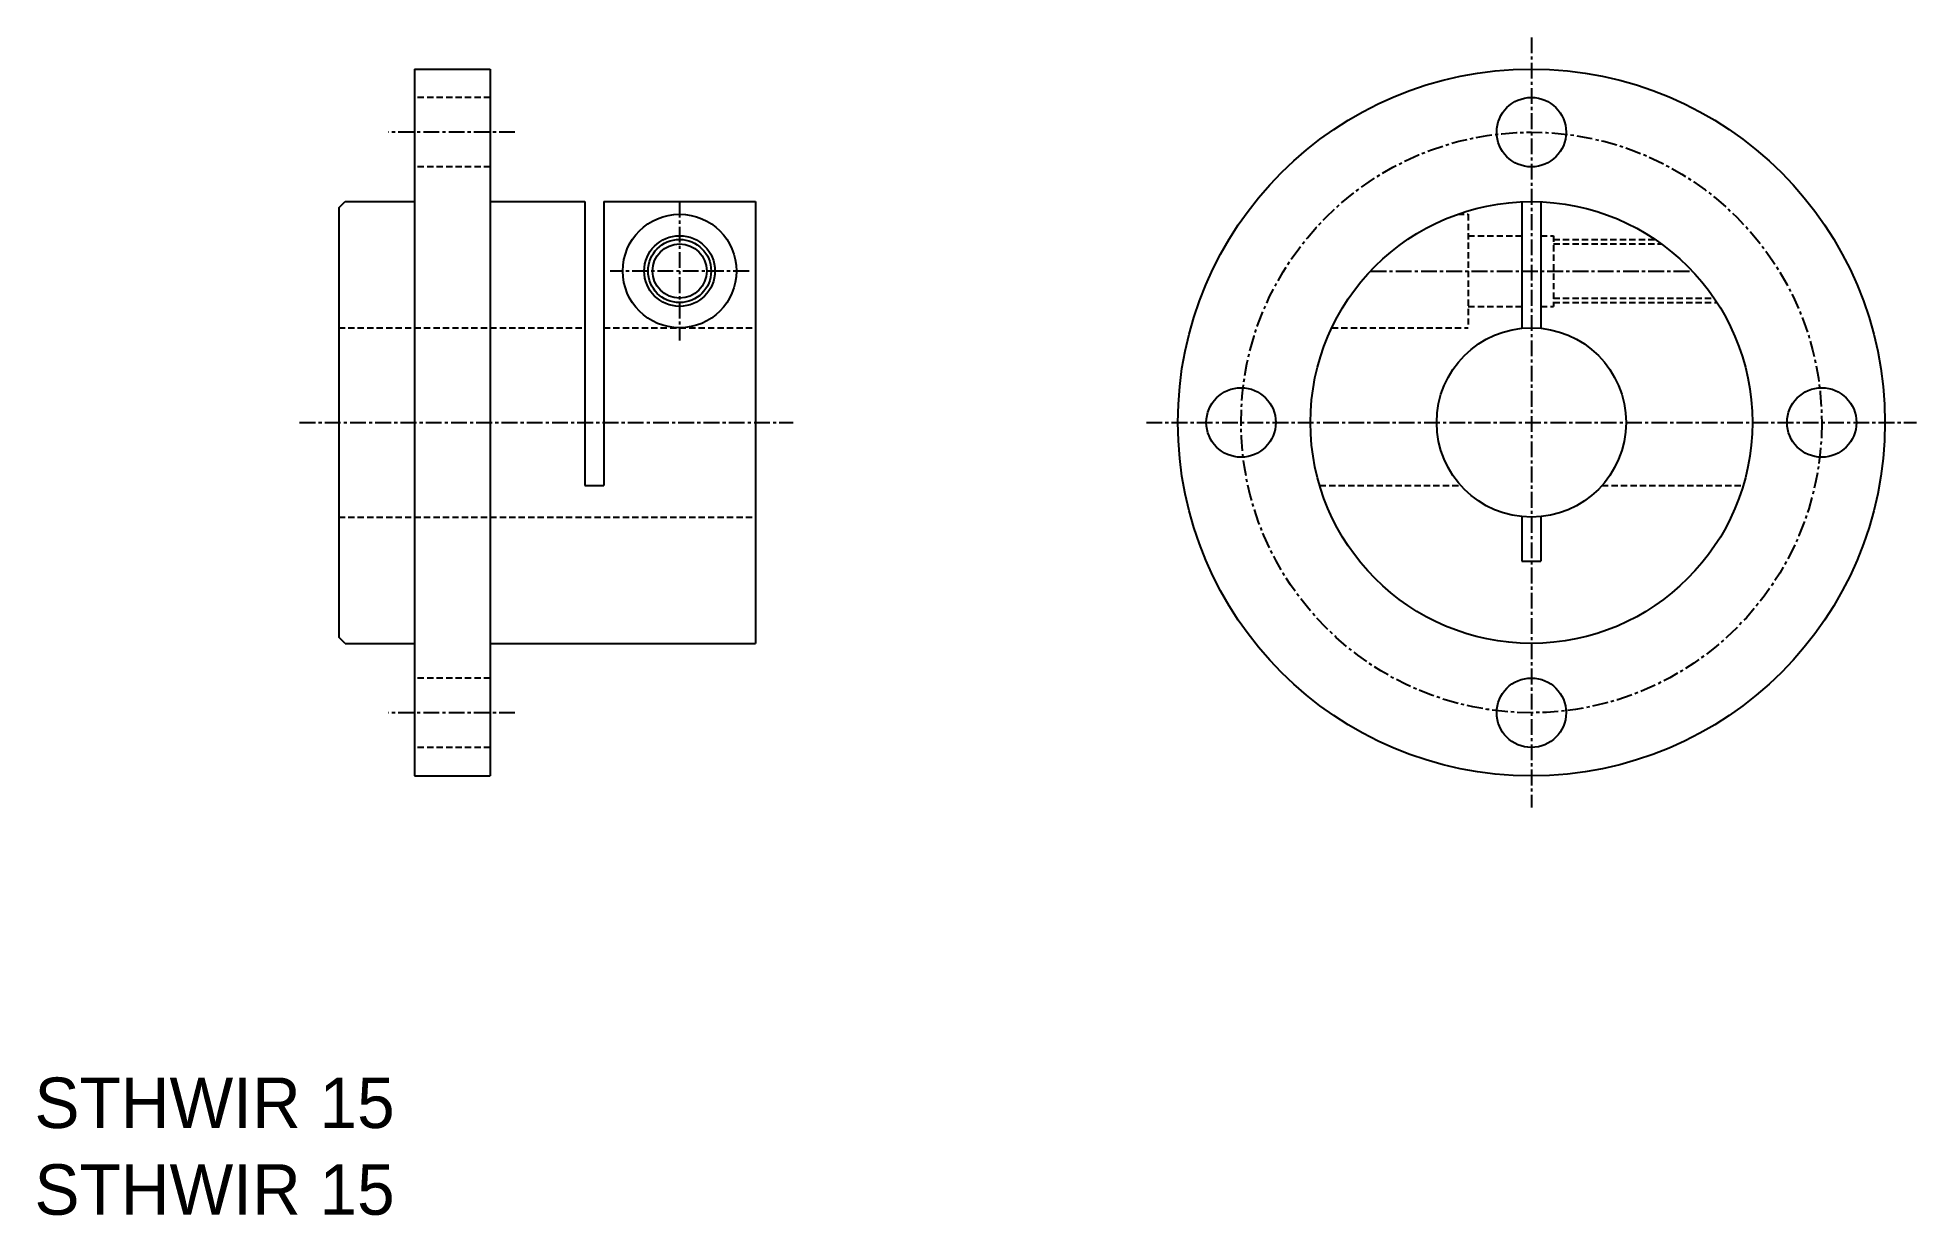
# Model space of a CAD drawing. Extents: x 439 to 588, y -381 to -288.
import ezdxf

# ---------------------------------------------------------------- set-up
doc = ezdxf.new("R2010")
doc.units = 0
doc.linetypes.add('CENTER', pattern=[2, 1.25, -0.25, 0.25, -0.25])
doc.linetypes.add('DASHED', pattern=[0.75, 0.5, -0.25])
doc.layers.get('0').update_dxf_attribs({"linetype": 'CONTINUOUS'})
doc.layers.add('CENTER', color=1, linetype='CENTER')

msp = doc.modelspace()

# ---------------------------------------------------------------- linework, layer by layer
at = {"color": 7, "linetype": 'CONTINUOUS'}
for p, q in [((468.9, -290.64), (468.9, -346.64)), ((468.9, -290.64), (474.9, -290.64)), ((474.9, -290.64), (474.9, -346.64)), ((462.9, -301.64), (463.4, -301.14)), ((462.9, -301.64), (462.9, -335.64)), ((463.4, -301.14), (468.9, -301.14)), ((474.9, -301.14), (482.4, -301.14)), ((482.4, -301.14), (482.4, -323.64)), ((483.9, -301.14), (483.9, -323.64)), ((483.9, -301.14), (495.9, -301.14)), ((495.9, -301.14), (495.9, -336.14)), ((556.62, -301.16), (556.62, -311.18)), ((558.12, -301.16), (558.12, -311.18)), ((482.4, -323.64), (483.9, -323.64)), ((556.62, -326.11), (556.62, -329.64)), ((558.12, -326.11), (558.12, -329.64)), ((556.62, -329.64), (558.12, -329.64)), ((463.4, -336.14), (462.9, -335.64)), ((463.4, -336.14), (468.9, -336.14)), ((474.9, -336.14), (495.9, -336.14)), ((468.9, -346.64), (474.9, -346.64))]:
    msp.add_line(p, q, dxfattribs=at)
at = {"color": 3, "linetype": 'DASHED'}
for p, q in [((474.9, -292.89), (468.9, -292.89)), ((474.9, -298.39), (468.9, -298.39)), ((551.54, -302.14), (552.37, -302.14)), ((552.37, -302.14), (552.37, -311.14)), ((552.37, -303.84), (556.62, -303.84)), ((558.12, -303.84), (559.12, -303.84)), ((559.12, -303.84), (559.12, -309.44)), ((559.12, -304.14), (567.16, -304.14)), ((559.12, -304.49), (567.66, -304.49)), ((552.37, -309.44), (556.62, -309.44)), ((558.12, -309.44), (559.12, -309.44)), ((559.12, -308.79), (571.83, -308.79)), ((559.12, -309.14), (572.06, -309.14)), ((462.9, -311.14), (482.4, -311.14)), ((483.9, -311.14), (495.9, -311.14)), ((541.56, -311.14), (552.37, -311.14)), ((540.6, -323.64), (551.78, -323.64)), ((562.96, -323.64), (574.14, -323.64)), ((462.9, -326.14), (495.9, -326.14)), ((474.9, -338.89), (468.9, -338.89)), ((474.9, -344.39), (468.9, -344.39))]:
    msp.add_line(p, q, dxfattribs=at)
at = {"color": 7, "linetype": 'CONTINUOUS'}
for centre, radius in [((557.37, -318.64), 28), ((557.37, -295.64), 2.75), ((557.37, -318.64), 17.5), ((489.9, -306.64), 4.5), ((489.9, -306.64), 2.8), ((489.9, -306.64), 2.15), ((557.37, -318.64), 7.5), ((534.37, -318.64), 2.75), ((580.37, -318.64), 2.75), ((557.37, -341.64), 2.75)]:
    msp.add_circle(centre, radius, dxfattribs=at)
at = {"color": 3, "linetype": 'CONTINUOUS'}
msp.add_circle((489.9, -306.64), 2.5, dxfattribs=at)
at = {"layer": 'CENTER', "color": 1, "linetype": 'CENTER'}
for p, q in [((557.37, -288.14), (557.37, -349.14)), ((476.86, -295.64), (466.83, -295.64)), ((489.9, -301.14), (489.9, -312.14)), ((495.4, -306.64), (484.4, -306.64)), ((544.63, -306.64), (570.1, -306.64)), ((459.8, -318.64), (498.9, -318.64)), ((526.87, -318.64), (587.87, -318.64)), ((476.86, -341.64), (466.83, -341.64))]:
    msp.add_line(p, q, dxfattribs=at)
msp.add_circle((557.37, -318.64), 23, dxfattribs=at)

# ---------------------------------------------------------------- texts
at = {"color": 7, "linetype": 'CONTINUOUS'}
for p in [(438.8, -374.54), (438.8, -381.41)]:
    msp.add_text('STHWIR 15', height=4, dxfattribs=at).set_placement(p)

doc.saveas('drawing.dxf')
